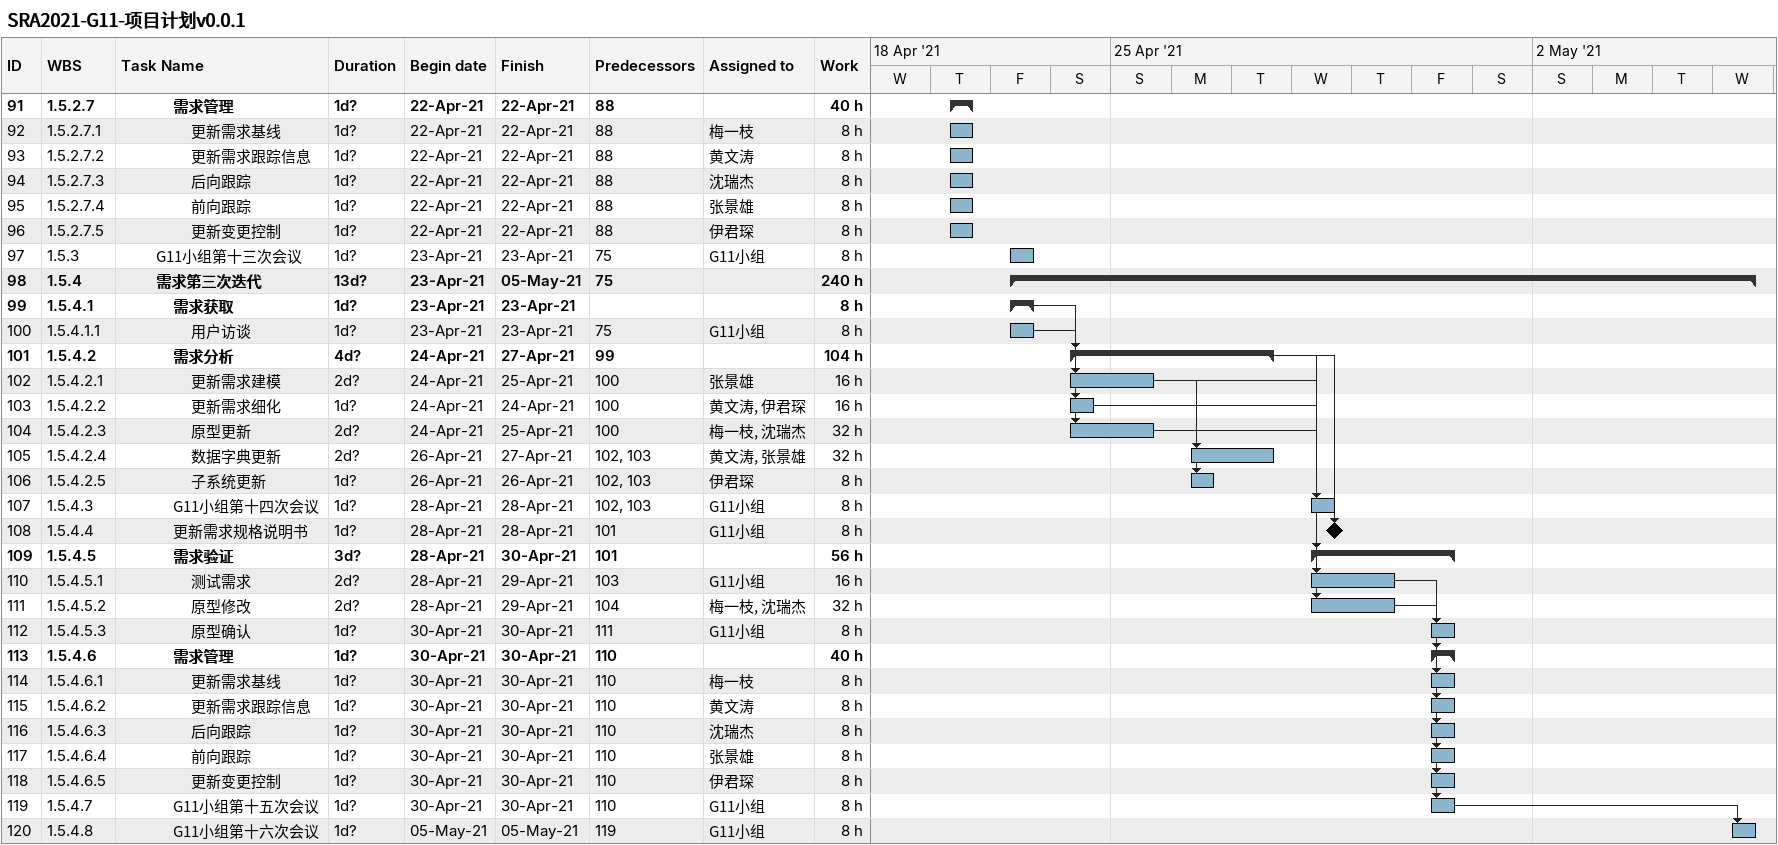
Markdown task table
SRA2021-G11-项目计划v0.0.1

| ID | WBS | Task | Duration | Start | Finish | Predecessors | Resources | Work (h) |
|---|---|---|---|---|---|---|---|---|
| 91 | 1.5.2.7 | **需求管理** | 1d? | 2021-04-22 | 2021-04-22 | 88 |  | 40 |
| 92 | 1.5.2.7.1 | 更新需求基线 | 1d? | 2021-04-22 | 2021-04-22 | 88 | 梅一枝 | 8 |
| 93 | 1.5.2.7.2 | 更新需求跟踪信息 | 1d? | 2021-04-22 | 2021-04-22 | 88 | 黄文涛 | 8 |
| 94 | 1.5.2.7.3 | 后向跟踪 | 1d? | 2021-04-22 | 2021-04-22 | 88 | 沈瑞杰 | 8 |
| 95 | 1.5.2.7.4 | 前向跟踪 | 1d? | 2021-04-22 | 2021-04-22 | 88 | 张景雄 | 8 |
| 96 | 1.5.2.7.5 | 更新变更控制 | 1d? | 2021-04-22 | 2021-04-22 | 88 | 伊君琛 | 8 |
| 97 | 1.5.3 | G11小组第十三次会议 | 1d? | 2021-04-23 | 2021-04-23 | 75 | G11小组 | 8 |
| 98 | 1.5.4 | **需求第三次迭代** | 13d? | 2021-04-23 | 2021-05-05 | 75 |  | 240 |
| 99 | 1.5.4.1 | **需求获取** | 1d? | 2021-04-23 | 2021-04-23 |  |  | 8 |
| 100 | 1.5.4.1.1 | 用户访谈 | 1d? | 2021-04-23 | 2021-04-23 | 75 | G11小组 | 8 |
| 101 | 1.5.4.2 | **需求分析** | 4d? | 2021-04-24 | 2021-04-27 | 99 |  | 104 |
| 102 | 1.5.4.2.1 | 更新需求建模 | 2d? | 2021-04-24 | 2021-04-25 | 100 | 张景雄 | 16 |
| 103 | 1.5.4.2.2 | 更新需求细化 | 1d? | 2021-04-24 | 2021-04-24 | 100 | 黄文涛, 伊君琛 | 16 |
| 104 | 1.5.4.2.3 | 原型更新 | 2d? | 2021-04-24 | 2021-04-25 | 100 | 梅一枝, 沈瑞杰 | 32 |
| 105 | 1.5.4.2.4 | 数据字典更新 | 2d? | 2021-04-26 | 2021-04-27 | 102, 103 | 黄文涛, 张景雄 | 32 |
| 106 | 1.5.4.2.5 | 子系统更新 | 1d? | 2021-04-26 | 2021-04-26 | 102, 103 | 伊君琛 | 8 |
| 107 | 1.5.4.3 | G11小组第十四次会议 | 1d? | 2021-04-28 | 2021-04-28 | 102, 103 | G11小组 | 8 |
| 108 | 1.5.4.4 | 更新需求规格说明书 | 1d? | 2021-04-28 | 2021-04-28 | 101 | G11小组 | 8 |
| 109 | 1.5.4.5 | **需求验证** | 3d? | 2021-04-28 | 2021-04-30 | 101 |  | 56 |
| 110 | 1.5.4.5.1 | 测试需求 | 2d? | 2021-04-28 | 2021-04-29 | 103 | G11小组 | 16 |
| 111 | 1.5.4.5.2 | 原型修改 | 2d? | 2021-04-28 | 2021-04-29 | 104 | 梅一枝, 沈瑞杰 | 32 |
| 112 | 1.5.4.5.3 | 原型确认 | 1d? | 2021-04-30 | 2021-04-30 | 111 | G11小组 | 8 |
| 113 | 1.5.4.6 | **需求管理** | 1d? | 2021-04-30 | 2021-04-30 | 110 |  | 40 |
| 114 | 1.5.4.6.1 | 更新需求基线 | 1d? | 2021-04-30 | 2021-04-30 | 110 | 梅一枝 | 8 |
| 115 | 1.5.4.6.2 | 更新需求跟踪信息 | 1d? | 2021-04-30 | 2021-04-30 | 110 | 黄文涛 | 8 |
| 116 | 1.5.4.6.3 | 后向跟踪 | 1d? | 2021-04-30 | 2021-04-30 | 110 | 沈瑞杰 | 8 |
| 117 | 1.5.4.6.4 | 前向跟踪 | 1d? | 2021-04-30 | 2021-04-30 | 110 | 张景雄 | 8 |
| 118 | 1.5.4.6.5 | 更新变更控制 | 1d? | 2021-04-30 | 2021-04-30 | 110 | 伊君琛 | 8 |
| 119 | 1.5.4.7 | G11小组第十五次会议 | 1d? | 2021-04-30 | 2021-04-30 | 110 | G11小组 | 8 |
| 120 | 1.5.4.8 | G11小组第十六次会议 | 1d? | 2021-05-05 | 2021-05-05 | 119 | G11小组 | 8 |
